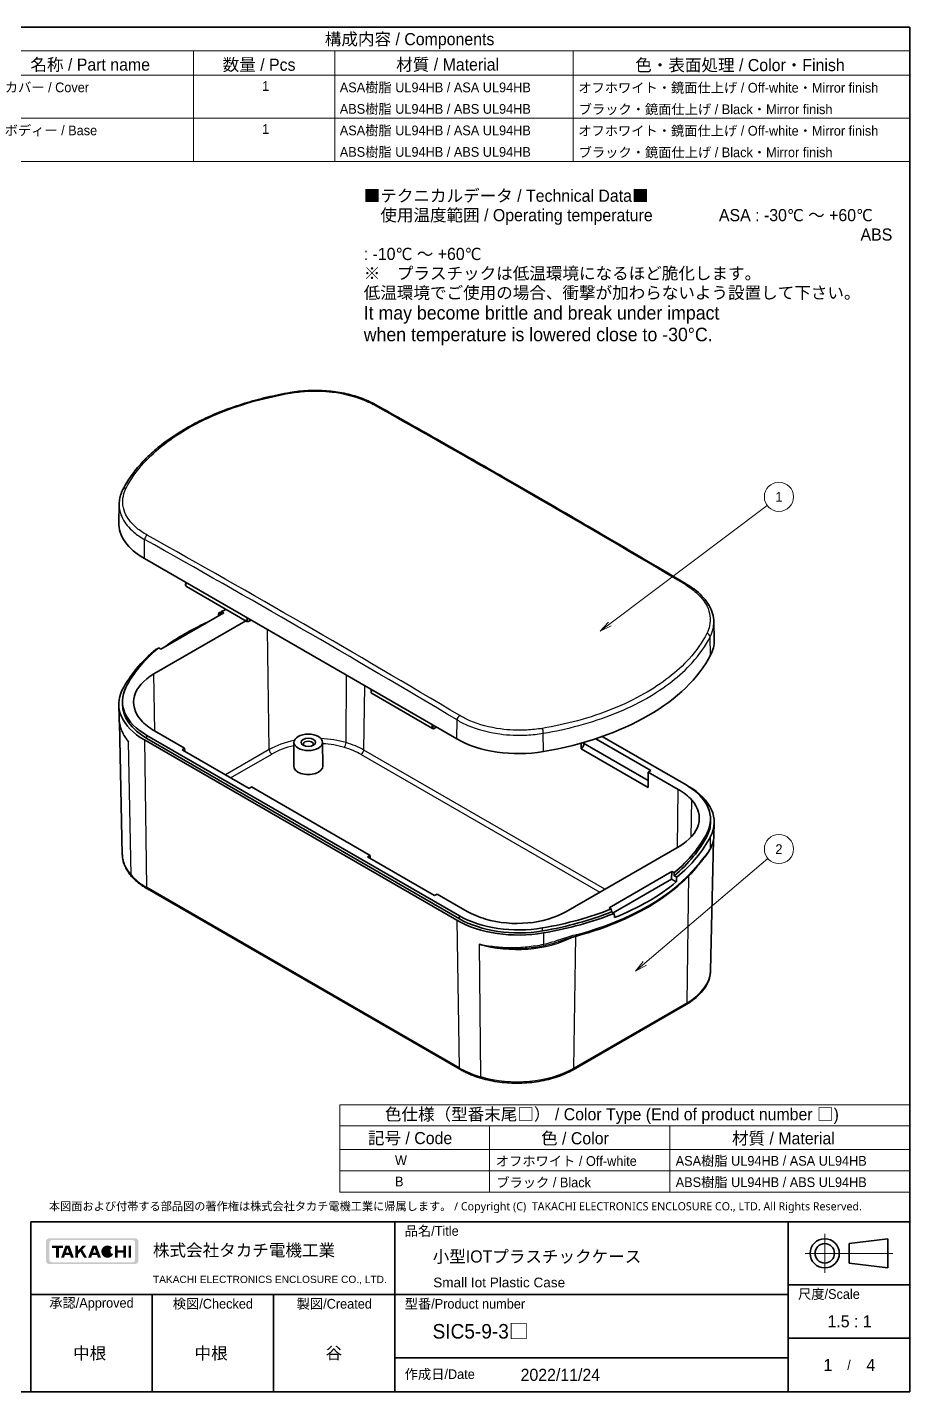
# Model space of a CAD drawing. Header units: millimetres. Extents: x -310 to 1154, y 4 to 285.
# Drawn here: x -170.1 to -49, y 4.5 to 191.8 of the extents above; entities that cross this region are included whole.
import ezdxf

# ---------------------------------------------------------------- set-up
doc = ezdxf.new("R2010")
doc.units = ezdxf.units.MM
for name, color, linetype, lineweight in [('Border (ISO)', 7, 'Continuous', 35), ('Symbol (ISO)', 7, 'Continuous', 18), ('Title (ISO)', 7, 'Continuous', 35), ('Visible (ISO)', 7, 'Continuous', 35), ('Visible Narrow (ISO)', 7, 'Continuous', 25)]:
    doc.layers.add(name, color=color, linetype=linetype, lineweight=lineweight)
doc.layers.add('Hatch (ISO)', color=1, linetype='Continuous', lineweight=18, true_color=0xff0000)
doc.layers.add('Symbol (TK)', color=100, linetype='Continuous', lineweight=18, true_color=0x00ff3f)
doc.styles.add('Note Text (TK)', font='')
doc.styles.add('Note Text (TK2)', font='')
doc.styles.add('takachi1', font='', dxfattribs={"height": 2.5})
doc.styles.add('文字スタイル40', font='')
doc.styles.add('文字スタイル67', font='arial.ttf')
doc.styles.get('Note Text (TK)').set_extended_font_data('MS PGothic')
doc.styles.get('Note Text (TK2)').set_extended_font_data('MS PGothic')
doc.styles.get('takachi1').set_extended_font_data('MS PGothic')
doc.styles.get('文字スタイル40').set_extended_font_data('MS PGothic')

# ---------------------------------------------------------------- blocks, each defined once
blk = doc.blocks.new('図面枠 tk図枠')
at = {"layer": 'Border (ISO)'}
for p, q in [((14.5, 289), (405.5, 289)), ((14.5, 289), (14.5, 8)), ((405.5, 289), (405.5, 8)), ((14.5, 8), (405.5, 8))]:
    blk.add_line(p, q, dxfattribs=at)
blk = doc.blocks.new('表題欄 tk表題欄')
at = {"layer": 'Hatch (ISO)'}
h = blk.add_hatch(color=256, dxfattribs=at)
edge = h.paths.add_edge_path(flags=0)
edge.add_arc((95.58, 236.3), 0.596, 270, 360)
edge.add_line((96.17, 236.3), (96.17, 239.71))
edge.add_arc((95.58, 239.71), 0.596, 0, 90)
edge.add_line((95.58, 240.31), (79.14, 240.31))
edge.add_arc((79.14, 239.71), 0.596, 90, 180)
edge.add_line((78.54, 239.71), (78.54, 236.3))
edge.add_arc((79.14, 236.3), 0.596, 180, 270)
edge.add_line((79.14, 235.7), (95.58, 235.7))
edge = h.paths.add_edge_path()
edge.add_line((77.84, 239.96), (77.84, 236.05))
edge.add_arc((78.54, 236.05), 0.702, 180, 270)
edge.add_line((78.54, 235.35), (96.17, 235.35))
edge.add_arc((96.17, 236.05), 0.702, 270, 360)
edge.add_line((96.87, 236.05), (96.87, 239.96))
edge.add_arc((96.17, 239.96), 0.702, 0, 90)
edge.add_line((96.17, 240.66), (78.54, 240.66))
edge.add_arc((78.54, 239.96), 0.702, 90, 180)
for points in [[(79.07, 239.15), (79.07, 238.66), (79.92, 238.66), (79.92, 236.66), (80.51, 236.66), (80.51, 238.66), (81.36, 238.66), (81.36, 239.15)], [(85.68, 236.66), (84.94, 237.89), (84.42, 237.32), (84.42, 236.66), (83.9, 236.66), (83.9, 239.15), (84.42, 239.15), (84.42, 238.1), (85.39, 239.15), (86.11, 239.15), (85.32, 238.3), (86.3, 236.66)], [(92.09, 239.15), (92.09, 236.66), (92.61, 236.66), (92.61, 237.66), (93.77, 237.66), (93.77, 236.66), (94.29, 236.66), (94.29, 239.15), (93.77, 239.15), (93.77, 238.15), (92.61, 238.15), (92.61, 239.15)], [(94.84, 239.15), (94.84, 236.66), (95.36, 236.66), (95.36, 239.15)]]:
    blk.add_hatch(color=256, dxfattribs=at).paths.add_polyline_path(points)
h = blk.add_hatch(color=256, dxfattribs=at)
h.paths.add_polyline_path([(82.59, 237.71), (81.95, 237.71), (82.27, 238.58)], flags=0)
h.paths.add_polyline_path([(82.78, 237.2), (81.76, 237.2), (81.57, 236.66), (80.95, 236.66), (81.86, 239.15), (82.68, 239.15), (83.59, 236.66), (82.98, 236.66)])
h = blk.add_hatch(color=256, dxfattribs=at)
h.paths.add_polyline_path([(87.53, 237.71), (88.16, 237.71), (87.85, 238.58)], flags=0)
h.paths.add_polyline_path([(87.14, 236.66), (87.34, 237.2), (88.35, 237.2), (88.55, 236.66), (89.17, 236.66), (88.25, 239.15), (87.44, 239.15), (86.52, 236.66)])
h = blk.add_hatch(color=256, dxfattribs=at)
edge = h.paths.add_edge_path()
edge.add_arc((90.52, 237.9), 1.27, 38.5505, 336.582)
edge.add_line((91.69, 237.4), (91.17, 237.62))
edge.add_ellipse((90.52, 237.9), major_axis=(0, -0.8), ratio=0.867347, start_angle=124.651, end_angle=429.4109, ccw=False)
edge.add_line((91.09, 238.36), (91.52, 238.7))
at = {"layer": 'Title (ISO)'}
for p, q in [((74.71, 244.05), (255.71, 244.05)), ((74.71, 209.05), (74.71, 244.05)), ((149.71, 244.05), (149.71, 209.05)), ((230.71, 244.05), (230.71, 209.05)), ((255.71, 244.05), (255.71, 209.05)), ((243.21, 239.55), (251.21, 240.55)), ((243.21, 239.55), (243.21, 235.55)), ((251.21, 234.55), (251.21, 240.55)), ((243.21, 235.55), (251.21, 234.55)), ((230.71, 231.05), (255.71, 231.05)), ((74.71, 229.05), (230.71, 229.05)), ((99.71, 229.05), (99.71, 209.05)), ((124.71, 229.05), (124.71, 209.05)), ((230.71, 220.05), (255.71, 220.05)), ((149.71, 216.05), (230.71, 216.05)), ((255.71, 209.05), (74.71, 209.05))]:
    blk.add_line(p, q, dxfattribs=at)
at = {"layer": 'Title (ISO)', "color": 4, "linetype": 'Continuous', "lineweight": 18, "true_color": 0x00ffff}
for p, q in [((238.21, 241.55), (238.21, 233.55)), ((252.21, 237.55), (234.21, 237.55))]:
    blk.add_line(p, q, dxfattribs=at)
at = {"layer": 'Title (ISO)'}
for radius in [3, 2]:
    blk.add_circle((238.21, 237.55), radius, dxfattribs=at)
at = {"layer": 'Title (ISO)', "color": 1, "true_color": 0xff0000, "char_height": 2, "line_spacing_factor": 1.5, "style": 'Note Text (TK)'}
for s, insert, attachment_point in [('\\fＭＳ Ｐゴシック|b0|i0;\\H2.0000;品名/Title', (151.71, 242.05), 4), ('\\fＭＳ Ｐゴシック|b0|i0;\\H2.0000;尺度/Scale', (232.71, 229.05), 4), ('\\fＭＳ Ｐゴシック|b0|i0;\\H2.0000;承認/Approved', (87.21, 227.05), 5), ('\\fＭＳ Ｐゴシック|b0|i0;\\H2.0000;検図/Checked', (112.21, 227.05), 5), ('\\fＭＳ Ｐゴシック|b0|i0;\\H2.0000;製図/Created', (137.21, 227.05), 5), ('\\fＭＳ Ｐゴシック|b0|i0;\\H2.0000;型番/Product number', (151.71, 227.05), 4), ('\\fＭＳ Ｐゴシック|b0|i0;\\H2.0000;作成日/Date', (151.71, 212.55), 4)]:
    blk.add_mtext(s, dxfattribs=dict(at, insert=insert, attachment_point=attachment_point))
at = {"layer": 'Title (ISO)', "color": 7, "line_spacing_factor": 1.5, "style": 'Note Text (TK)'}
for s, insert, char_height, attachment_point in [('株式会社タカチ電機工業', (99.87, 238.05), 2.5, 4), ('\\fArial|b0|i0;\\H1.4986;TAKACHI ELECTRONICS ENCLOSURE CO., LTD.', (99.87, 232.05), 1.4986, 4), ('\\fＭＳ Ｐゴシック|b0|i0;\\H2.0000;/', (243.21, 214.55), 2, 5)]:
    blk.add_mtext(s, dxfattribs=dict(at, insert=insert, char_height=char_height, attachment_point=attachment_point))
at = {"layer": 'Title (ISO)', "color": 7}
for tag, p, height, style in [('<品名>_001', (157.48, 235.65), 2.5, 'Note Text (TK)'), ('<Title>_001', (157.58, 230.55), 2, '文字スタイル67'), ('<尺度>_001', (240.06, 222.31), 2.5, 'Note Text (TK)'), ('<型番>_001', (157.45, 219.99), 3, '文字スタイル40'), ('<承認>_001', (83.43, 215.75), 2.5, 'Note Text (TK)'), ('<検図>_001', (108.43, 215.75), 2.5, 'Note Text (TK)'), ('<製図>_001', (135.42, 215.76), 2.5, 'Note Text (TK)'), ('作成日_001', (175.64, 211.28), 2.5, 'Note Text (TK)'), ('<ページ_No.>_001', (237.8, 213.3), 2.5, 'Note Text (TK)'), ('<総ページ数>_001', (246.79, 213.3), 2.5, 'Note Text (TK)')]:
    blk.add_attdef(tag, p, '', height=height, dxfattribs=dict(at, style=style))
blk = doc.blocks.new('テーブル1')
at = {"layer": 'Symbol (ISO)'}
for p, q in [((288.13, 60.98), (405.5, 60.98)), ((288.13, 60.98), (288.13, 56.7)), ((405.5, 60.98), (405.5, 56.7)), ((288.13, 56.7), (405.5, 56.7)), ((288.13, 56.7), (288.13, 51.8)), ((319, 56.7), (319, 51.8)), ((356.07, 56.7), (356.07, 51.8)), ((405.5, 56.7), (405.5, 51.8)), ((288.13, 51.8), (405.5, 51.8)), ((288.13, 51.8), (288.13, 43)), ((319, 51.8), (319, 43)), ((356.07, 51.8), (356.07, 43)), ((405.5, 51.8), (405.5, 43)), ((288.13, 47.4), (405.5, 47.4)), ((288.13, 43), (405.5, 43))]:
    blk.add_line(p, q, dxfattribs=at)
at = {"layer": 'Symbol (ISO)', "color": 7, "attachment_point": 7}
for s, insert, char_height, style in [('色仕様（型番末尾□） / Color Type (End of product number □)', (297.42, 57.06), 2.5, 'Note Text (TK)'), ('記号 / Code', (293.93, 52.63), 2.5, 'Note Text (TK)'), ('色 / Color', (329.59, 52.63), 2.5, 'Note Text (TK)'), ('材質 / Material', (368.9, 52.58), 2.5, 'Note Text (TK)'), ('              W', (289.33, 48.59), 2, 'Note Text (TK2)'), ('ASA樹脂 UL94HB / ASA UL94HB', (357.31, 48.25), 2, 'Note Text (TK2)'), ('オフホワイト / Off-white', (320.28, 48.33), 2, 'Note Text (TK2)'), ('              B', (289.33, 44.2), 2, 'Note Text (TK2)'), ('ブラック / Black', (320.37, 43.81), 2, 'Note Text (TK2)'), ('ABS樹脂 UL94HB / ABS UL94HB', (357.31, 43.85), 2, 'Note Text (TK2)')]:
    blk.add_mtext(s, dxfattribs=dict(at, insert=insert, char_height=char_height, style=style))
blk = doc.blocks.new('構成内容 _ Components')
at = {"layer": 'Symbol (ISO)'}
for p, q in [((405.5, 289), (203.01, 289)), ((203.01, 289), (203.01, 284.16)), ((405.5, 289), (405.5, 284.16)), ((405.5, 284.16), (203.01, 284.16)), ((203.01, 284.16), (203.01, 279.12)), ((218.01, 284.16), (218.01, 279.12)), ((258.01, 284.16), (258.01, 279.12)), ((287.1, 284.16), (287.1, 279.12)), ((336.17, 284.16), (336.17, 279.12)), ((405.5, 284.16), (405.5, 279.12)), ((405.5, 279.12), (203.01, 279.12)), ((203.01, 279.12), (203.01, 261.39)), ((218.01, 279.12), (218.01, 261.39)), ((258.01, 279.12), (258.01, 261.39)), ((287.1, 279.12), (287.1, 261.39)), ((336.17, 279.12), (336.17, 261.39)), ((405.5, 279.12), (405.5, 261.39)), ((405.5, 270.25), (203.01, 270.25)), ((405.5, 261.39), (203.01, 261.39))]:
    blk.add_line(p, q, dxfattribs=at)
at = {"layer": 'Symbol (ISO)', "color": 7, "attachment_point": 7}
for s, insert, char_height, style in [('構成内容 / Components', (285.06, 284.56), 2.5, 'Note Text (TK)'), ('No.', (208.27, 280.38), 2.5, 'Note Text (TK)'), ('名称 / Part name', (224.43, 279.79), 2.5, 'Note Text (TK)'), ('数量 / Pcs', (264.02, 279.76), 2.5, 'Note Text (TK)'), ('材質 / Material', (299.76, 279.8), 2.5, 'Note Text (TK)'), ('色・表面処理 / Color・Finish', (348.98, 279.69), 2.5, 'Note Text (TK)'), ('1', (210.11, 275.91), 2, 'Note Text (TK2)'), ('カバー / Cover', (219.16, 275.55), 2, 'Note Text (TK2)'), ('1', (272.15, 275.91), 2, 'Note Text (TK2)'), ('ASA樹脂 UL94HB / ASA UL94HB', (288.14, 275.4), 2, 'Note Text (TK2)'), ('オフホワイト・鏡面仕上げ / Off-white・Mirror finish', (337.25, 275.32), 2, 'Note Text (TK2)'), ('ABS樹脂 UL94HB / ABS UL94HB', (288.14, 270.97), 2, 'Note Text (TK2)'), ('ブラック・鏡面仕上げ / Black・Mirror finish', (337.34, 270.89), 2, 'Note Text (TK2)'), ('2', (209.93, 267.04), 2, 'Note Text (TK2)'), ('ボディー / Base', (219.12, 266.55), 2, 'Note Text (TK2)'), ('1', (272.15, 267.05), 2, 'Note Text (TK2)'), ('ASA樹脂 UL94HB / ASA UL94HB', (288.14, 266.54), 2, 'Note Text (TK2)'), ('オフホワイト・鏡面仕上げ / Off-white・Mirror finish', (337.25, 266.46), 2, 'Note Text (TK2)'), ('ABS樹脂 UL94HB / ABS UL94HB', (288.14, 262.11), 2, 'Note Text (TK2)'), ('ブラック・鏡面仕上げ / Black・Mirror finish', (337.34, 262.02), 2, 'Note Text (TK2)')]:
    blk.add_mtext(s, dxfattribs=dict(at, insert=insert, char_height=char_height, style=style))
blk = doc.blocks.new('バルーン1')
at = {"layer": 'Symbol (TK)', "color": 100, "true_color": 0x00ff40}
for p, q in [((343.75, 166.11), (376.18, 190.52)), ((343.45, 166.51), (341.75, 164.61)), ((343.75, 166.11), (341.75, 164.61)), ((341.75, 164.61), (344.05, 165.71))]:
    blk.add_line(p, q, dxfattribs=at)
at = {"layer": 'Symbol (TK)'}
blk.add_circle((378.57, 192.31), 3, dxfattribs=at)
at = {"layer": 'Symbol (TK)', "color": 7, "insert": (378.57, 192.29), "char_height": 2, "attachment_point": 5, "style": 'Note Text (TK2)'}
blk.add_mtext('1', dxfattribs=at)
blk = doc.blocks.new('バルーン2')
at = {"layer": 'Symbol (TK)', "color": 100, "true_color": 0x00ff40}
for p, q in [((350.95, 96.23), (376.29, 117.82)), ((350.62, 96.61), (349.04, 94.61)), ((350.95, 96.23), (349.04, 94.61)), ((349.04, 94.61), (351.27, 95.85))]:
    blk.add_line(p, q, dxfattribs=at)
at = {"layer": 'Symbol (TK)'}
blk.add_circle((378.57, 119.76), 3, dxfattribs=at)
at = {"layer": 'Symbol (TK)', "color": 7, "insert": (378.57, 119.75), "char_height": 2, "attachment_point": 5, "style": 'Note Text (TK2)'}
blk.add_mtext('2', dxfattribs=at)

msp = doc.modelspace()

# ---------------------------------------------------------------- linework, layer by layer
at = {"layer": 'Visible (ISO)'}
for p, q in [((-157.5347, 126.3398), (-157.5881, 123.8445)), ((-154.0743, 118.86), (-111.1775, 94.0936)), ((-139.9858, 110.218), (-148.2733, 115.0028)), ((-151.7951, 106.4322), (-143.1551, 111.4204)), ((-143.8611, 111.384), (-143.5396, 111.1984)), ((-143.465, 111.5993), (-143.1551, 111.4204)), ((-152.7603, 103.008), (-140.1289, 110.3007)), ((-139.6872, 110.2387), (-139.4144, 110.3962)), ((-75.8972, 110.1481), (-75.8439, 107.6513)), ((-152.3654, 106.3889), (-152.4391, 106.4315)), ((-151.7951, 106.4322), (-152.1049, 106.6111)), ((-114.5299, 95.5211), (-122.8174, 100.3059)), ((-157.5503, 97.0028), (-157.5881, 98.7704)), ((-157.089, 98.8559), (-157.089, 99.2641)), ((-157.0961, 78.2239), (-157.4821, 96.2786)), ((-114.2314, 95.5417), (-113.9586, 95.6992)), ((-111.1775, 69.1904), (-154.0743, 93.9569)), ((-153.7207, 94.5693), (-110.8239, 69.8028)), ((-110.8239, 69.3945), (-153.7207, 94.161)), ((-148.5419, 92.7969), (-152.6662, 95.1781)), ((-92.1098, 94.1147), (-84.5364, 89.7422)), ((-79.7112, 87.7657), (-91.228, 94.4149)), ((-148.8955, 92.5928), (-148.5419, 92.7969)), ((-139.7031, 87.2856), (-148.8955, 92.5928)), ((-148.5419, 92.7969), (-148.5357, 92.385)), ((-133.5303, 93.624), (-133.5652, 90.3581)), ((-129.6002, 93.624), (-129.5652, 90.3581)), ((-94.1144, 92.7059), (-94.1024, 93.509)), ((-84.922, 87.3987), (-94.1144, 92.7059)), ((-93.8921, 93.5684), (-84.9073, 88.381)), ((-84.9073, 88.381), (-84.922, 87.3987)), ((-84.89, 89.5381), (-84.9073, 88.381)), ((-84.5364, 89.7422), (-84.89, 89.5381)), ((-84.89, 89.5381), (-80.7657, 87.1569)), ((-139.3496, 87.4897), (-139.7031, 87.2856)), ((-123.0861, 78.1), (-139.3496, 87.4897)), ((-79.7112, 87.7657), (-79.3577, 87.5616)), ((-76.3429, 82.6626), (-76.3429, 83.0709)), ((-75.8814, 80.8231), (-75.8439, 82.5771)), ((-80.6717, 79.327), (-96.2077, 70.3573)), ((-76.3358, 62.298), (-75.9539, 80.1649)), ((-123.4397, 77.8959), (-123.0861, 78.1)), ((-114.2473, 72.5886), (-123.4397, 77.8959)), ((-123.0861, 78.1), (-123.0798, 77.6881)), ((-81.6368, 75.9028), (-90.2768, 70.9146)), ((-81.6368, 75.9028), (-81.7142, 74.8376)), ((-81.6368, 75.9028), (-81.327, 75.7239)), ((-81.3522, 75.2945), (-80.9928, 75.087)), ((-153.6621, 73.4938), (-110.7653, 48.7273)), ((-89.7155, 70.218), (-81.7142, 74.8376)), ((-81.7142, 74.8376), (-81.0402, 74.4485)), ((-113.8937, 72.7928), (-114.2473, 72.5886)), ((-109.7694, 70.4116), (-113.8937, 72.7928)), ((-89.9669, 70.7357), (-90.2768, 70.9146)), ((-89.5709, 70.1345), (-89.9303, 70.342)), ((-95.2118, 48.673), (-79.6758, 57.6427))]:
    msp.add_line(p, q, dxfattribs=at)
for centre, major_axis, ratio, start_param, end_param in [((-145.589, 123.759), (-12, 0), 0.57735027, 6.2708424, 7.06858347), ((-119.6765, 105.0081), (23.2824, 332.9176), 0.07363077, 1.55679304, 1.55795569), ((-124.4941, 95.25), (34, 0), 0.57735027, 2.16291805, 2.17683387), ((-124.4941, 38.642), (-22.8044, -326.6003), 0.07513745, 4.49235355, 4.49353651), ((-124.4941, 95.6582), (-33.5, 0), 0.57735027, 5.29100919, 5.31439184), ((-124.4941, 94.6376), (33.9869, 0), 0.57735027, 2.23805305, 2.47433593), ((-87.8429, 107.5658), (12, 0), 0.57735027, 5.99533567, 6.29552822), ((-124.4941, 95.25), (-34, 0), 0.57735027, 5.67714776, 5.99533567), ((-124.4941, 95.6582), (-33.5, 0), 0.57735027, 5.68118244, 5.99533567), ((-108.9378, 111.1717), (34, 0), 0.57735027, 5.00023862, 5.99533567), ((-146.0442, 99.1304), (-9.498, 0), 0.57735027, 5.49778714, 6.75384579), ((-145.589, 98.8559), (-12, 0), 0.57735027, 5.99533567, 7.06858347), ((-145.589, 99.2641), (-11.5, 0), 0.57735027, 5.99533567, 7.06858347), ((-145.589, 98.8559), (-11.5, 0), 0.57735027, 0, 0.78539816), ((-145.589, 99.2641), (-10.0087, 0), 0.57735027, 0.47066049, 0.78539816), ((-131.5652, 93.372), (-0.6974, 0), 0.57735027, 2.54249638, 6.88228158), ((-102.6922, 98.9925), (12, 0), 0.57735027, 3.92699082, 5.00023862), ((-94.1532, 93.1714), (-0.3, -0.5196), 0.57735027, 0.87699011, 2.48269302), ((-131.5652, 90.351), (2, 0), 0.57735027, 3.13542179, 6.28935617), ((-87.8429, 83.0709), (10.0087, 0), 0.57735027, 0.47066049, 0.78539816), ((-87.8429, 83.0709), (11.5, 0), 0.57735027, 5.99533567, 7.06858347), ((-87.8429, 82.6626), (12, 0), 0.57735027, 5.99533567, 7.06858347), ((-87.3878, 83.2046), (9.498, 0), 0.57735027, 5.49778714, 6.75384579), ((-87.8429, 82.6626), (11.5, 0), 0.57735027, 5.99533567, 6.28318531), ((-108.9378, 86.2685), (33.5, 0), 0.57735027, 5.67985453, 5.99533567), ((-108.9378, 86.6768), (33.5, 0), 0.57735027, 5.68118244, 5.99533567), ((-108.9378, 86.2685), (34, 0), 0.57735027, 5.67714776, 5.99533567), ((-108.9378, 29.6605), (22.8044, 326.6003), 0.07513745, 4.85781625, 4.85914416), ((-104.1201, 96.0266), (-23.2824, -332.9176), 0.07363077, 1.5110856, 1.51300757), ((-108.9378, 85.6561), (-33.9869, 0), 0.57735027, 2.17872583, 2.53366315), ((-102.6922, 74.4976), (11.5, 0), 0.57735027, 3.92699082, 5.00023862), ((-102.6922, 74.0894), (-11.5, 0), 0.57735027, 0.78539816, 1.85864597), ((-102.6922, 74.4976), (-10.0087, 0), 0.57735027, 0.78539816, 1.10013584), ((-102.9238, 74.2349), (-9.498, 0), 0.57735027, 1.10013584, 2.35619449), ((-108.9378, 86.6768), (33.5, 0), 0.57735027, 5.00023862, 5.31439184), ((-108.9378, 86.2685), (-33.5, 0), 0.57735027, 1.85864597, 2.1741271), ((-108.9378, 86.2685), (-34, 0), 0.57735027, 1.85864597, 2.17683387), ((-108.9378, 29.6605), (24.886, -299.2726), 0.07493573, 1.70091894, 1.70224685), ((-113.7554, 90.4637), (-25.3195, 305.0593), 0.07343704, 4.63768343, 4.6396054), ((-102.6922, 74.0894), (-12, 0), 0.57735027, 0.78539816, 1.85864597)]:
    msp.add_ellipse(centre, major_axis=major_axis, ratio=ratio, start_param=start_param, end_param=end_param, dxfattribs=at)
for major_axis in [(-1.9651, 0), (-1, 0)]:
    msp.add_ellipse((-131.5652, 93.617), major_axis=major_axis, ratio=0.57735027, dxfattribs=at)
for points, knots in [([(-157.0096, 128.3404), (-156.6833, 128.9742), (-156.303, 129.5973), (-155.4391, 130.8161), (-154.9555, 131.4119), (-153.8904, 132.5706), (-153.3089, 133.1336), (-152.0542, 134.222), (-151.3811, 134.7474), (-149.9498, 135.756), (-149.1917, 136.2393), (-147.598, 137.1594), (-146.7624, 137.5963), (-145.0218, 138.4198), (-144.1168, 138.8063), (-142.2463, 139.5257), (-141.2807, 139.8585), (-139.2984, 140.4673), (-138.2815, 140.7433), (-136.2066, 141.2358), (-135.1484, 141.4524), (-134.0747, 141.6383)], [0, 0, 0, 0, 0.33282313, 0.33282313, 0.66564626, 0.66564626, 0.99846939, 0.99846939, 1.33129252, 1.33129252, 1.66411565, 1.66411565, 1.99693878, 1.99693878, 2.32976191, 2.32976191, 2.66258504, 2.66258504, 2.99540817, 2.99540817, 3.3282313, 3.3282313, 3.3282313, 3.3282313]), ([(-134.0747, 141.6383), (-133.6716, 141.7081), (-133.2623, 141.7656), (-132.436, 141.8556), (-132.019, 141.888), (-131.1819, 141.9274), (-130.7617, 141.9344), (-129.923, 141.9229), (-129.5043, 141.9044), (-128.6731, 141.8421), (-128.2605, 141.7983), (-127.4458, 141.6857), (-127.0437, 141.617), (-126.2545, 141.4554), (-125.8674, 141.3624), (-125.1123, 141.1531), (-124.7443, 141.0368), (-124.0314, 140.7818), (-123.6865, 140.6431), (-123.0235, 140.3447), (-122.7055, 140.1849), (-122.4026, 140.0152)], [0, 0, 0, 0, 0.12284804, 0.12284804, 0.24569608, 0.24569608, 0.36854412, 0.36854412, 0.49139216, 0.49139216, 0.6142402, 0.6142402, 0.73708824, 0.73708824, 0.85993628, 0.85993628, 0.98278432, 0.98278432, 1.10563237, 1.10563237, 1.22848041, 1.22848041, 1.22848041, 1.22848041]), ([(-122.4026, 140.0152), (-119.543, 138.4129), (-116.6832, 136.8008), (-110.963, 133.5568), (-108.1027, 131.9249), (-102.3818, 128.6414), (-99.5211, 126.9898), (-93.7996, 123.667), (-90.9387, 121.9957), (-85.2168, 118.6337), (-82.3558, 116.9429), (-79.4947, 115.2423)], [1.5557698732, 1.5557698732, 1.5557698732, 1.5557698732, 1.5617804546, 1.5617804546, 1.5677910361, 1.5677910361, 1.5738016175, 1.5738016175, 1.5798121989, 1.5798121989, 1.5858227804, 1.5858227804, 1.5858227804, 1.5858227804]), ([(-157.5347, 126.3398), (-157.5318, 126.476), (-157.5223, 126.6123), (-157.4903, 126.884), (-157.4678, 127.0195), (-157.4099, 127.289), (-157.3746, 127.423), (-157.2913, 127.6892), (-157.2434, 127.8212), (-157.1355, 128.0828), (-157.0755, 128.2123), (-157.0096, 128.3404)], [0.91311811, 0.91311811, 0.91311811, 0.91311811, 0.976190563, 0.976190563, 1.039263017, 1.039263017, 1.102335471, 1.102335471, 1.165407924, 1.165407924, 1.228480378, 1.228480378, 1.228480378, 1.228480378]), ([(-148.3444, 115.5519), (-148.3546, 115.5302), (-148.3637, 115.5081), (-148.3894, 115.4361), (-148.4014, 115.3854), (-148.412, 115.2856), (-148.4105, 115.2364), (-148.391, 115.1462), (-148.3739, 115.1047), (-148.3275, 115.0425), (-148.3023, 115.0196), (-148.2733, 115.0028)], [0.91437465, 0.91437465, 0.91437465, 0.91437465, 1.07164082, 1.07164082, 1.42186122, 1.42186122, 1.77556513, 1.77556513, 2.10810645, 2.10810645, 2.35619449, 2.35619449, 2.35619449, 2.35619449]), ([(-79.4947, 115.2423), (-79.0584, 114.983), (-78.6538, 114.7031), (-77.9172, 114.1067), (-77.5853, 113.7903), (-77.0034, 113.1261), (-76.7534, 112.7782), (-76.3441, 112.0576), (-76.1849, 111.6848), (-75.9656, 110.9241), (-75.9055, 110.5363), (-75.8972, 110.1481)], [0, 0, 0, 0, 0.176972146, 0.176972146, 0.353944291, 0.353944291, 0.530916437, 0.530916437, 0.707888582, 0.707888582, 0.884860728, 0.884860728, 0.884860728, 0.884860728]), ([(-139.6872, 110.2387), (-139.7059, 110.2279), (-139.725, 110.2185), (-139.764, 110.203), (-139.7839, 110.1969), (-139.8244, 110.1886), (-139.845, 110.1863), (-139.8864, 110.1866), (-139.9072, 110.1891), (-139.9478, 110.1995), (-139.9675, 110.2075), (-139.9858, 110.218)], [3.141592654, 3.141592654, 3.141592654, 3.141592654, 3.298672286, 3.298672286, 3.455751919, 3.455751919, 3.612831552, 3.612831552, 3.769911184, 3.769911184, 3.926990817, 3.926990817, 3.926990817, 3.926990817]), ([(-122.8886, 100.855), (-122.8987, 100.8333), (-122.9079, 100.8111), (-122.9335, 100.7391), (-122.9456, 100.6885), (-122.9561, 100.5887), (-122.9546, 100.5394), (-122.9352, 100.4493), (-122.9181, 100.4077), (-122.8717, 100.3456), (-122.8465, 100.3226), (-122.8174, 100.3059)], [0.91437465, 0.91437465, 0.91437465, 0.91437465, 1.07164082, 1.07164082, 1.42186122, 1.42186122, 1.77556513, 1.77556513, 2.10810645, 2.10810645, 2.35619449, 2.35619449, 2.35619449, 2.35619449]), ([(-157.3452, 95.6795), (-157.3705, 95.7668), (-157.3936, 95.8544), (-157.435, 96.0299), (-157.4534, 96.1179), (-157.4854, 96.294), (-157.4991, 96.382), (-157.5218, 96.5586), (-157.5308, 96.6472), (-157.5441, 96.8248), (-157.5484, 96.9137), (-157.5503, 97.0028)], [0.326324958, 0.326324958, 0.326324958, 0.326324958, 0.364595374, 0.364595374, 0.402865791, 0.402865791, 0.441136207, 0.441136207, 0.479406624, 0.479406624, 0.51767704, 0.51767704, 0.51767704, 0.51767704]), ([(-114.2314, 95.5417), (-114.2501, 95.531), (-114.2692, 95.5216), (-114.3082, 95.5061), (-114.3281, 95.5), (-114.3686, 95.4916), (-114.3892, 95.4894), (-114.4306, 95.4896), (-114.4514, 95.4921), (-114.4919, 95.5026), (-114.5117, 95.5105), (-114.5299, 95.5211)], [3.141592654, 3.141592654, 3.141592654, 3.141592654, 3.298672286, 3.298672286, 3.455751919, 3.455751919, 3.612831552, 3.612831552, 3.769911184, 3.769911184, 3.926990817, 3.926990817, 3.926990817, 3.926990817]), ([(-75.8814, 80.8231), (-75.8841, 80.6942), (-75.8936, 80.5652), (-75.9259, 80.3078), (-75.9487, 80.1795), (-76.0075, 79.9245), (-76.0434, 79.7978), (-76.1277, 79.5468), (-76.1762, 79.4225), (-76.2851, 79.177), (-76.3455, 79.0558), (-76.4115, 78.9364)], [0.545837072, 0.545837072, 0.545837072, 0.545837072, 0.608677256, 0.608677256, 0.67151744, 0.67151744, 0.734357625, 0.734357625, 0.797197809, 0.797197809, 0.860037993, 0.860037993, 0.860037993, 0.860037993]), ([(-78.172, 76.6109), (-78.0375, 76.7786), (-77.9065, 76.9373), (-77.652, 77.2438), (-77.5285, 77.3916), (-77.2883, 77.6834), (-77.1717, 77.8274), (-76.9444, 78.1206), (-76.8337, 78.2698), (-76.6177, 78.5863), (-76.5123, 78.7541), (-76.4115, 78.9364)], [0, 0, 0, 0, 0.098116728, 0.098116728, 0.196233456, 0.196233456, 0.294350184, 0.294350184, 0.392466912, 0.392466912, 0.49058364, 0.49058364, 0.49058364, 0.49058364]), ([(-157.0961, 78.2239), (-157.0915, 78.0113), (-157.0701, 77.7989), (-156.9939, 77.3776), (-156.9392, 77.1687), (-156.7979, 76.757), (-156.7112, 76.5541), (-156.5077, 76.1565), (-156.3908, 75.9617), (-156.1286, 75.5816), (-155.9833, 75.3963), (-155.8247, 75.2163)], [2.368537398, 2.368537398, 2.368537398, 2.368537398, 2.460200914, 2.460200914, 2.551864429, 2.551864429, 2.643527945, 2.643527945, 2.73519146, 2.73519146, 2.826854975, 2.826854975, 2.826854975, 2.826854975]), ([(-155.8247, 75.2163), (-155.7109, 75.0872), (-155.5906, 74.9606), (-155.3373, 74.7131), (-155.2044, 74.5921), (-154.9265, 74.3559), (-154.7817, 74.2408), (-154.4805, 74.0165), (-154.3243, 73.9075), (-154.0011, 73.6957), (-153.8341, 73.5931), (-153.6621, 73.4938)], [2.826854975, 2.826854975, 2.826854975, 2.826854975, 2.889802511, 2.889802511, 2.952750047, 2.952750047, 3.015697582, 3.015697582, 3.078645118, 3.078645118, 3.141592654, 3.141592654, 3.141592654, 3.141592654]), ([(-94.7444, 67.0233), (-93.3048, 67.4081), (-91.9113, 67.8517), (-89.2435, 68.8484), (-87.9691, 69.4015), (-85.5642, 70.6072), (-84.4337, 71.2597), (-82.3385, 72.6528), (-81.3739, 73.3933), (-79.6298, 74.9494), (-78.8504, 75.7649), (-78.172, 76.6109)], [4.360610881, 4.360610881, 4.360610881, 4.360610881, 4.501322121, 4.501322121, 4.642033361, 4.642033361, 4.7827446, 4.7827446, 4.92345584, 4.92345584, 5.064167079, 5.064167079, 5.064167079, 5.064167079]), ([(-94.7444, 67.0233), (-94.9032, 66.9808), (-95.0636, 66.9354), (-95.3865, 66.8403), (-95.5492, 66.7906), (-95.8762, 66.6883), (-96.0406, 66.6357), (-96.3712, 66.5286), (-96.5372, 66.4742), (-96.8711, 66.3645), (-97.0389, 66.3093), (-97.2076, 66.2543)], [0, 0, 0, 0, 0.054112497, 0.054112497, 0.108224993, 0.108224993, 0.16233749, 0.16233749, 0.216449987, 0.216449987, 0.270562483, 0.270562483, 0.270562483, 0.270562483]), ([(-79.6758, 57.6427), (-79.2719, 57.8759), (-78.897, 58.1284), (-78.2142, 58.6682), (-77.9062, 58.9555), (-77.3658, 59.5605), (-77.1332, 59.8783), (-76.7523, 60.5385), (-76.6039, 60.8811), (-76.3995, 61.5816), (-76.3435, 61.9394), (-76.3358, 62.298)], [4.71238898, 4.71238898, 4.71238898, 4.71238898, 4.867000031, 4.867000031, 5.021611082, 5.021611082, 5.176222134, 5.176222134, 5.330833185, 5.330833185, 5.485444236, 5.485444236, 5.485444236, 5.485444236]), ([(-110.7653, 48.7273), (-110.5933, 48.628), (-110.4162, 48.532), (-110.0527, 48.347), (-109.8662, 48.258), (-109.4845, 48.0871), (-109.2893, 48.0053), (-108.891, 47.8491), (-108.6878, 47.7748), (-108.2742, 47.6337), (-108.0638, 47.567), (-107.8502, 47.5042)], [3.141592654, 3.141592654, 3.141592654, 3.141592654, 3.204540189, 3.204540189, 3.267487725, 3.267487725, 3.330435261, 3.330435261, 3.393382796, 3.393382796, 3.456330332, 3.456330332, 3.456330332, 3.456330332]), ([(-107.8502, 47.5042), (-107.0357, 47.265), (-106.1721, 47.086), (-104.3977, 46.8575), (-103.4869, 46.808), (-101.6721, 46.8413), (-100.7682, 46.924), (-99.0208, 47.2174), (-98.1775, 47.4279), (-96.6011, 47.9663), (-95.868, 48.2941), (-95.2118, 48.673)], [3.45633033, 3.45633033, 3.45633033, 3.45633033, 3.70754206, 3.70754206, 3.95875379, 3.95875379, 4.20996552, 4.20996552, 4.46117725, 4.46117725, 4.71238898, 4.71238898, 4.71238898, 4.71238898])]:
    msp.add_open_spline(points, degree=3, knots=knots, dxfattribs=at)
at = {"layer": 'Visible Narrow (ISO)'}
for p, q in [((-154.0743, 118.86), (-154.0352, 121.4641)), ((-139.4425, 110.4124), (-139.6665, 110.283)), ((-136.9341, 92.6154), (-137.1813, 109.1069)), ((-76.3367, 105.5989), (-76.3876, 108.0911)), ((-152.6427, 95.1645), (-152.7603, 103.008)), ((-126.3871, 93.5816), (-126.2985, 102.8237)), ((-123.9527, 92.5611), (-123.8203, 101.3929)), ((-113.9867, 95.7154), (-114.2107, 95.5861)), ((-111.1775, 94.0936), (-111.1384, 96.6976)), ((-155.8951, 75.4089), (-156.2455, 93.6914)), ((-154.0743, 93.9569), (-153.7656, 73.7156)), ((-153.7207, 94.161), (-153.7207, 94.5693)), ((-99.2855, 92.3494), (-99.3006, 94.8623)), ((-136.9341, 92.6154), (-142.9344, 89.1511)), ((-142.2335, 88.7465), (-136.5806, 92.0101)), ((-124.3062, 91.9558), (-91.552, 73.0452)), ((-90.8511, 73.4499), (-123.9527, 92.5611)), ((-80.8849, 79.2039), (-80.7657, 87.1569)), ((-79.0187, 80.6115), (-78.9225, 85.6913)), ((-76.8161, 80.7777), (-76.8161, 81.186)), ((-76.3697, 79.0893), (-76.3367, 80.6958)), ((-79.5723, 57.8645), (-79.3061, 75.322)), ((-110.8688, 48.9491), (-153.7656, 73.7156)), ((-110.8239, 69.3945), (-110.8239, 69.8028)), ((-111.1775, 69.1904), (-110.8688, 48.9491)), ((-99.4274, 67.723), (-99.4274, 68.1313)), ((-99.2855, 67.4462), (-99.2953, 65.8532)), ((-108.1142, 65.9028), (-107.9359, 47.7196)), ((-95.1083, 48.8948), (-94.8322, 66.9995)), ((-79.5723, 57.8645), (-95.1083, 48.8948))]:
    msp.add_line(p, q, dxfattribs=at)
for centre, major_axis, ratio, start_param, end_param in [((-133.9894, 141.1456), (-0.0853, 0.4927), 0.23025788, 5.66862549, 6.28318531), ((-122.647, 139.579), (0.2444, 0.4362), 0.58611037, 0, 0.76703875), ((-76.2793, -1506.2336), (1035.6839, -1733.3458), 0.56718618, 2.33259238, 2.36264528), ((-156.565, 128.1116), (-0.4446, 0.2288), 0.78441279, 5.11669404, 6.28318531), ((-153.6817, 121.661), (-0.2442, -0.4363), 0.58580757, 3.93009871, 5.472577), ((-157.1526, -1552.9258), (-982.8142, 1763.8608), 0.58733849, 5.49164098, 5.52169389), ((-157.4961, -1553.1172), (982.571, -1763.4242), 0.58733849, 2.35004833, 2.38010124), ((-148.0268, 115.4378), (0.2447, 0.4361), 0.58535454, 1.68398857, 3.13441336), ((-79.7502, 114.8125), (0.2555, 0.4298), 0.56845981, 0, 0.78180243), ((-139.7323, 110.649), (-0.2552, -0.43), 0.56923338, 4.83954981, 6.28997461), ((-139.6616, 110.6068), (0.2051, 0.3434), 0.56718765, 1.72677457, 3.9354181), ((-139.7372, 110.3253), (0.05, -0.0866), 0.57735027, 0, 0.76794487), ((-76.8669, 108.1659), (0.4453, -0.2274), 0.78140917, 0.39796946, 1.92996244), ((-122.5709, 100.7409), (0.2447, 0.4361), 0.58535454, 1.68398857, 3.13441336), ((-146.0442, 96.688), (-11.4458, 0), 0.57735027, 0.10373219, 0.47066049), ((-114.2765, 95.9521), (-0.2552, -0.43), 0.56923338, 4.83954981, 6.28997461), ((-114.2058, 95.9098), (0.2051, 0.3434), 0.56718765, 1.72677457, 3.9354181), ((-114.2814, 95.6283), (0.05, -0.0866), 0.57735027, 0, 0.76794487), ((-110.7849, 96.8946), (-0.2557, -0.4297), 0.56876261, 3.94538674, 5.48786504), ((-130.5082, 88.9053), (-9.0877, 0), 0.57735027, 5.04595275, 5.49778714), ((-130.5082, 88.9053), (-9.0877, 0), 0.57735027, 4.2417285, 4.6364467), ((-99.4425, 95.1319), (0.0832, -0.493), 0.23326151, 0.95333741, 2.48533039), ((-136.5806, 92.4184), (-0.25, 0.433), 0.57735027, 0.80285146, 2.35619449), ((-130.5082, 88.5042), (8.5878, 0), 0.57735027, 1.93104397, 2.35619449), ((-130.5082, 88.5042), (8.5878, 0), 0.57735027, 1.10013584, 1.46462903), ((-126.6138, 93.3315), (0.1409, 0.4797), 0.37026083, 3.81227831, 5.36562135), ((-130.7397, 88.2414), (9.0985, 0), 0.57735027, 0.78539816, 1.10013584), ((-130.7397, 88.6425), (-9.5984, 0), 0.57735027, 3.92699082, 4.2417285), ((-124.3062, 92.3641), (0.25, 0.433), 0.57735027, 3.92699082, 5.48033385), ((-87.3878, 80.7622), (11.4458, 0), 0.57735027, 5.76109708, 6.07514978), ((-76.8491, 79.1784), (0.4375, -0.242), 0.81175759, 0, 0.38936436), ((-146.0442, 78.3026), (-11.0528, 0), 0.57735027, 0.01234291, 0.47066049), ((-155.4496, 75.5469), (-0.3751, -0.3306), 0.72771807, 5.73039621, 6.28318531), ((-145.589, 78.4363), (-11.5635, 0), 0.57735027, 0.47066049, 0.78539816), ((-108.9378, 85.0366), (-33.9737, 0), 0.57735027, 2.00441639, 2.70797259), ((-78.562, 76.9237), (0.3901, -0.3128), 0.74093039, 0, 0.51868612), ((-153.4121, 73.9268), (-0.25, -0.433), 0.57735027, 5.51524044, 6.28318531), ((-102.9238, 71.7925), (11.4458, 0), 0.57735027, 4.2417285, 5.44248495), ((-99.4372, 66.1371), (0.1047, -0.4889), 0.20110472, 0.36179558, 0.90889257), ((-94.8735, 67.5063), (0.1291, -0.483), 0.34305804, 0, 0.89139979), ((-87.3878, 62.3768), (11.0528, 0), 0.57735027, 5.49778714, 6.2708424), ((-79.9258, 58.0757), (0.25, -0.433), 0.57735027, 0, 0.76794487), ((-110.5153, 49.1603), (-0.25, -0.433), 0.57735027, 5.51524044, 6.28318531), ((-102.6922, 53.6699), (-11.5635, 0), 0.57735027, 0.78539816, 1.10013584), ((-102.9238, 53.4071), (-11.0528, 0), 0.57735027, 1.10013584, 2.35619449), ((-95.4618, 49.106), (0.25, -0.433), 0.57735027, 0, 0.76794487), ((-107.7092, 47.984), (-0.1409, -0.4797), 0.37026083, 5.40052793, 6.28318531)]:
    msp.add_ellipse(centre, major_axis=major_axis, ratio=ratio, start_param=start_param, end_param=end_param, dxfattribs=at)
for points, knots in [([(-156.5749, 128.5222), (-155.9585, 129.7197), (-155.1388, 130.8832), (-152.5189, 133.7633), (-150.4238, 135.3913), (-145.2866, 138.3063), (-142.1871, 139.5586), (-137.2603, 140.9141), (-135.6459, 141.2734), (-133.9937, 141.5595)], [0, 0, 0, 0, 0.65124466, 0.65124466, 1.69323611, 1.69323611, 2.81143551, 2.81143551, 3.3282313, 3.3282313, 3.3282313, 3.3282313]), ([(-133.9937, 141.5595), (-133.2816, 141.6827), (-132.5489, 141.7668), (-130.6263, 141.8793), (-129.4261, 141.8436), (-126.7581, 141.524), (-125.3194, 141.1681), (-123.5613, 140.4634), (-123.087, 140.2381), (-122.6485, 139.9924)], [0, 0, 0, 0, 0.22273642, 0.22273642, 0.5791147, 0.5791147, 1.04240646, 1.04240646, 1.22848041, 1.22848041, 1.22848041, 1.22848041]), ([(-153.6909, 122.0701), (-154.2166, 122.3643), (-154.691, 122.6885), (-155.7676, 123.5935), (-156.2749, 124.2116), (-157.0286, 125.7061), (-157.1492, 126.604), (-156.8772, 127.8341), (-156.75, 128.1819), (-156.5749, 128.5222)], [0, 0, 0, 0, 0.22295086, 0.22295086, 0.57967224, 0.57967224, 1.04341004, 1.04341004, 1.22848038, 1.22848038, 1.22848038, 1.22848038]), ([(-157.5342, 126.3398), (-157.5478, 125.6763), (-157.3929, 125.0135), (-156.7314, 123.7009), (-156.2021, 123.0554), (-155.0788, 122.1102), (-154.5838, 121.7715), (-154.0352, 121.4641)], [-0.91311811, -0.91311811, -0.91311811, -0.91311811, -0.579672243, -0.579672243, -0.222950863, -0.222950863, 0, 0, 0, 0]), ([(-79.741, 115.2198), (-79.2153, 114.9073), (-78.7409, 114.5655), (-77.6643, 113.6171), (-77.1571, 112.9748), (-76.4033, 111.4329), (-76.2827, 110.5143), (-76.5547, 109.2663), (-76.6819, 108.9145), (-76.8571, 108.5716)], [0, 0, 0, 0, 0.22295086, 0.22295086, 0.57967224, 0.57967224, 1.04341004, 1.04341004, 1.22848038, 1.22848038, 1.22848038, 1.22848038]), ([(-76.3876, 108.0911), (-76.2048, 108.4488), (-76.0721, 108.8158), (-75.9218, 109.5053), (-75.8908, 109.8266), (-75.8979, 110.1481)], [-1.228480378, -1.228480378, -1.228480378, -1.228480378, -1.043410037, -1.043410037, -0.884860728, -0.884860728, -0.884860728, -0.884860728]), ([(-76.8571, 108.5716), (-77.4734, 107.3649), (-78.2931, 106.1938), (-80.913, 103.2988), (-83.0081, 101.6662), (-88.1454, 98.7517), (-91.2448, 97.5053), (-96.1717, 96.1662), (-97.786, 95.8131), (-99.4382, 95.5344)], [0, 0, 0, 0, 0.65124466, 0.65124466, 1.69323611, 1.69323611, 2.81143551, 2.81143551, 3.3282313, 3.3282313, 3.3282313, 3.3282313]), ([(-99.3006, 94.8623), (-97.6241, 95.1451), (-95.986, 95.5035), (-90.9868, 96.8624), (-87.8418, 98.1272), (-82.6291, 101.0845), (-80.5031, 102.741), (-77.8447, 105.6785), (-77.013, 106.8668), (-76.3876, 108.0911)], [-3.3282313, -3.3282313, -3.3282313, -3.3282313, -2.81143551, -2.81143551, -1.69323611, -1.69323611, -0.65124466, -0.65124466, 0, 0, 0, 0]), ([(-111.1384, 96.6976), (-110.6809, 96.4257), (-110.186, 96.1755), (-108.3515, 95.3897), (-106.8504, 94.9863), (-104.0665, 94.6078), (-102.8142, 94.5548), (-100.8081, 94.6543), (-100.0436, 94.7369), (-99.3006, 94.8623)], [-1.22848041, -1.22848041, -1.22848041, -1.22848041, -1.04240646, -1.04240646, -0.5791147, -0.5791147, -0.22273642, -0.22273642, 0, 0, 0, 0]), ([(-99.4382, 95.5344), (-100.1503, 95.4142), (-100.883, 95.3352), (-102.8056, 95.2403), (-104.0058, 95.2914), (-106.6739, 95.655), (-108.1125, 96.0423), (-109.8707, 96.7964), (-110.345, 97.0365), (-110.7835, 97.2974)], [0, 0, 0, 0, 0.22273642, 0.22273642, 0.5791147, 0.5791147, 1.04240646, 1.04240646, 1.22848041, 1.22848041, 1.22848041, 1.22848041]), ([(-76.3697, 79.0893), (-76.6282, 78.6214), (-76.9172, 78.249), (-77.5064, 77.5238), (-77.7952, 77.1858), (-78.1084, 76.7954)], [-0.49058364, -0.49058364, -0.49058364, -0.49058364, -0.220280196, -0.220280196, 0, 0, 0, 0]), ([(-99.2953, 65.8532), (-100.0165, 65.7001), (-100.7643, 65.5835), (-102.2743, 65.4314), (-103.036, 65.3958), (-103.7844, 65.4004), (-104.5328, 65.4049), (-105.2812, 65.4497), (-106.7375, 65.6188), (-107.4448, 65.7431), (-108.1142, 65.9028)], [0, 0, 0, 0, 0.216448841, 0.216448841, 0.432897682, 0.432897682, 0.432897682, 0.649346524, 0.649346524, 0.865795365, 0.865795365, 0.865795365, 0.865795365]), ([(-108.1142, 65.9028), (-107.4433, 65.7242), (-106.7337, 65.5819), (-105.2733, 65.3794), (-104.5232, 65.3194), (-103.7743, 65.3012), (-103.0254, 65.283), (-102.2645, 65.3062), (-100.7605, 65.4363), (-100.0179, 65.543), (-99.3045, 65.6873)], [-0.865795365, -0.865795365, -0.865795365, -0.865795365, -0.649346524, -0.649346524, -0.432897682, -0.432897682, -0.432897682, -0.216448841, -0.216448841, 0, 0, 0, 0]), ([(-94.6635, 67.2373), (-95.4164, 67.036), (-96.1805, 66.7809), (-97.7213, 66.2781), (-98.5005, 66.023), (-99.2953, 65.8532)], [0, 0, 0, 0, 0.24525802, 0.24525802, 0.490516039, 0.490516039, 0.490516039, 0.490516039])]:
    msp.add_open_spline(points, degree=3, knots=knots, dxfattribs=at)
for points in [[(-156.2455, 93.6914), (-157.0712, 94.7167), (-157.5258, 95.8627), (-157.5503, 97.0028)], [(-157.3419, 95.6756), (-157.1402, 94.987), (-156.7698, 94.3144), (-156.2455, 93.6914)], [(-75.8814, 80.8231), (-75.8943, 80.2389), (-76.0607, 79.6498), (-76.3697, 79.0893)], [(-99.3045, 65.6873), (-98.5795, 65.8339), (-97.8786, 66.0353), (-97.2077, 66.2543)]]:
    msp.add_open_spline(points, degree=3, dxfattribs=at)

# ---------------------------------------------------------------- block references
at = {"xscale": 0.6666666666666666, "yscale": 0.6666666666666666, "zscale": 0.6666666666666666}
for name, p in [('図面枠 tk図枠', (-319.3344, -0.8739)), ('テーブル1', (-319.3344, 3.1784))]:
    msp.add_blockref(name, p, dxfattribs=at)
ref = msp.add_blockref('表題欄 tk表題欄', (-219.4736, -134.909), dxfattribs=dict(xscale=0.6666666666666666, yscale=0.6666666666666666, zscale=0.6666666666666666))
ref.add_attrib('<品名>_001', '小型IOTプラスチックケース', (-114.4859, 22.1933), dxfattribs={"layer": 'Title (ISO)', "color": 7, "height": 1.666667, "style": 'Note Text (TK)'})
ref.add_attrib('<型番>_001', 'SIC5-9-3□', (-114.5049, 11.753), dxfattribs={"layer": 'Title (ISO)', "color": 7, "height": 2, "style": '文字スタイル40'})
ref.add_attrib('<尺度>_001', '1.5 : 1', (-60.2842, 13.2975), dxfattribs={"layer": 'Title (ISO)', "color": 7, "height": 1.66667, "style": 'Note Text (TK)'})
ref.add_attrib('作成日_001', '2022/11/24', (-102.4187, 5.9452), dxfattribs={"layer": 'Title (ISO)', "color": 7, "height": 1.66667, "style": 'Note Text (TK)'})
ref.add_attrib('<検図>_001', '中根', (-147.1867, 8.9216), dxfattribs={"layer": 'Title (ISO)', "color": 7, "height": 1.66667, "style": 'Note Text (TK)'})
ref.add_attrib('<製図>_001', '谷', (-129.1943, 8.931), dxfattribs={"layer": 'Title (ISO)', "color": 7, "height": 1.6667, "style": 'Note Text (TK)'})
ref.add_attrib('<承認>_001', '中根', (-163.8534, 8.9216), dxfattribs={"layer": 'Title (ISO)', "color": 7, "height": 1.66667, "style": 'Note Text (TK)'})
ref.add_attrib('<Title>_001', 'Small Iot Plastic Case', (-114.4181, 18.7928), dxfattribs={"layer": 'Title (ISO)', "color": 7, "height": 1.333333, "style": '文字スタイル67'})
ref.add_attrib('<ページ_No.>_001', '1', (-60.841, 7.2928), dxfattribs={"layer": 'Title (ISO)', "color": 7, "height": 1.6667, "style": 'Note Text (TK)'})
ref.add_attrib('<総ページ数>_001', '4', (-54.9452, 7.2928), dxfattribs={"layer": 'Title (ISO)', "color": 7, "height": 1.6667, "style": 'Note Text (TK)'})
at = {"layer": 'Symbol (ISO)', "xscale": 0.6666666666666666, "yscale": 0.6666666666666666, "zscale": 0.6666666666666666}
msp.add_blockref('構成内容 _ Components', (-319.3344, -0.8739), dxfattribs=at)
at = {"layer": 'Symbol (TK)', "xscale": 0.6666666666666666, "yscale": 0.6666666666666666, "zscale": 0.6666666666666666}
for name in ['バルーン1', 'バルーン2']:
    msp.add_blockref(name, (-319.3344, -0.8739), dxfattribs=at)

# ---------------------------------------------------------------- texts
at = {"insert": (-167.169, 30.479), "char_height": 1.125, "attachment_point": 1, "style": 'takachi1'}
msp.add_mtext_dynamic_manual_height_columns('{\\fMeiryo UI|b0|i0|c128|p50;本図面および付帯する部品図の著作権は株式会社タカチ電機工業に帰属します。 / Copyright (C)  TAKACHI ELECTRONICS ENCLOSURE CO., LTD. All Rights Reserved.}', width=142.251284, gutter_width=9.375, heights=[0], dxfattribs=at)
at = {"layer": 'Symbol (ISO)', "color": 7, "insert": (-123.9533, 158.8131), "char_height": 1.666667, "width": 73.350779, "attachment_point": 4, "line_spacing_factor": 0.958594, "style": 'Note Text (TK)'}
msp.add_mtext('■テクニカルデータ / Technical Data■\\P\u3000使用温度範囲 / Operating temperature\u3000\u3000\u3000\u3000ASA : -30℃ ～ +60℃{\\H1.3211x; }\\P\u3000\u3000\u3000\u3000\u3000\u3000\u3000\u3000\u3000\u3000\u3000\u3000\u3000\u3000\u3000\u3000\u3000\u3000\u3000\u3000\u3000\u3000\u3000\u3000\u3000\u3000\u3000\u3000\u3000\u3000ABS : -10℃ ～ +60℃{\\H1.18x; }\\P{\\fMeiryo UI|b0|i0|c128|p50;※\u3000プラスチックは低温環境になるほど脆化します。\\H1.2557x; \\H0.79636x;\\P低温環境でご使用の場合、衝撃が加わらないよう設置して下さい。\\fMS PGothic|b0|i0|c128|p50;\\H1.2087x; }\\P{\\H1.116x;It may become brittle and break under impact \\H1.0459x; \\H0.95608x;\\Pwhen temperature is lowered close to -30°C.\\H1.0894x; }', dxfattribs=at)

doc.saveas('drawing.dxf')
